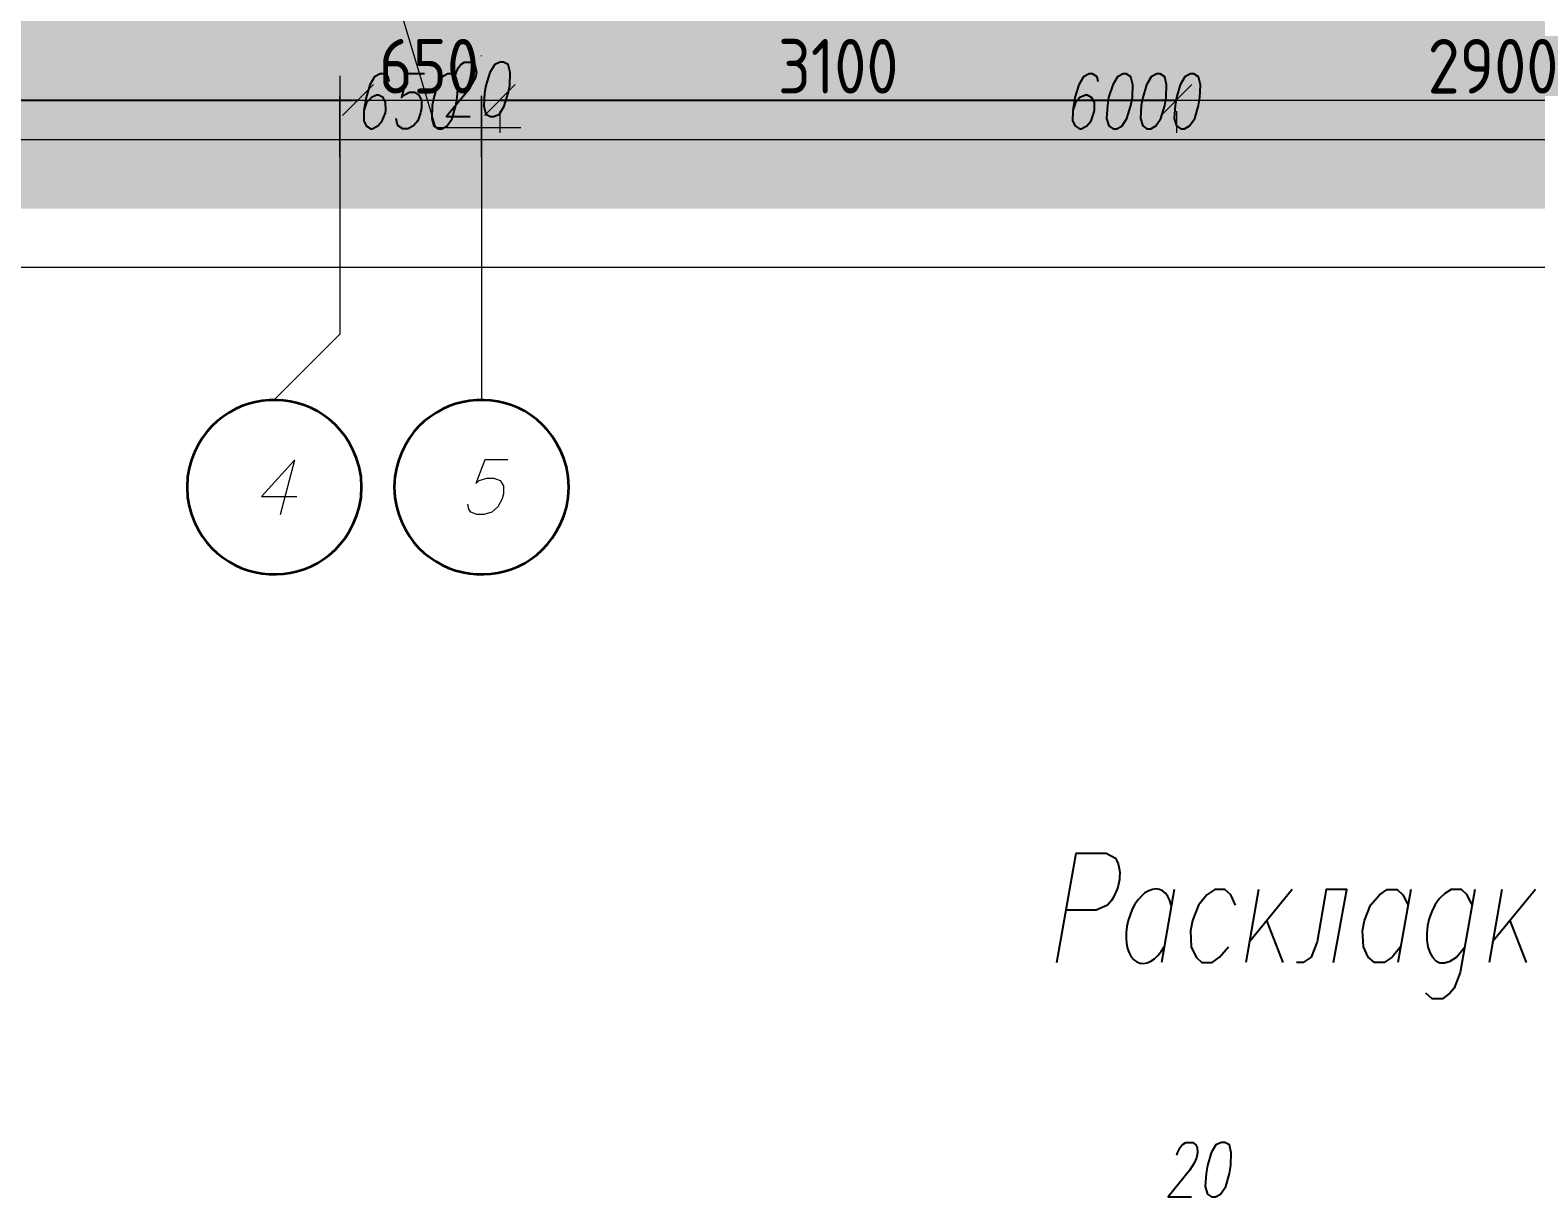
# Model space of a CAD drawing. Header units: millimetres. Extents: x 148937 to 2048786, y 870 to 351006.
# Drawn here: x 523319 to 530217, y 294152 to 299496 of the extents above; entities that cross this region are included whole.
import ezdxf

# ---------------------------------------------------------------- set-up
doc = ezdxf.new("R2010")
doc.units = ezdxf.units.MM
doc.layers.get('Defpoints').update_dxf_attribs({"color": 4})
doc.layers.add('PDF _Геометрия', color=7, linetype='Continuous')
doc.layers.add('PDF _Сплошная заливка', color=7, linetype='Continuous', true_color=0x007eff)
doc.layers.add('Размеры', color=7, linetype='Continuous', lineweight=9)
doc.layers.add('Элементы узлов', color=7, linetype='Continuous', lineweight=18)
doc.styles.add('GOST Common_1', font='GOST Common.ttf', dxfattribs={"width": 0.9, "height": 250})
doc.dimstyles.new('Основной_2_5_мм', dxfattribs={"dimscale": 304.8, "dimtxt": 251.428749, "dimasz": 0.463911, "dimexe": 0.492126, "dimexo": 0.492126, "dimgap": 0.098425, "dimtad": 1, "dimdec": 3, "dimrnd": 0.001, "dimdsep": 46, "dimtxsty": 'GOST Common_1', "dimblk1": 'OBLIQUE', "dimblk2": 'OBLIQUE', "dimsah": 1, "dimcen": 0.09, "dimdle": 0.492126, "dimazin": 2, "dimtfac": 1, "dimtdec": 4, "dimtix": 1, "dimtmove": 0, "dimatfit": 3, "dimfxl": 1, "dimtvp": 1, "dimtolj": 1, "dimtzin": 0, "dimlwd": 20, "dimlwe": 20, "dimarcsym": 2})

# ---------------------------------------------------------------- blocks, each defined once
blk = doc.blocks.new('_Oblique')
at = {"color": 0, "linetype": 'ByBlock', "lineweight": -2}
blk.add_line((-0.5, -0.5), (0.5, 0.5), dxfattribs=at)
blk = doc.blocks.new('*D379')
at = {"layer": 'Defpoints', "color": 0, "transparency": 16777216}
for p in [(520471.1, 299275.4), (524821.1, 299175.4), (524821.1, 299175.4)]:
    blk.add_point(p, dxfattribs=at)
at = {"layer": 'Размеры', "color": 0, "lineweight": 20, "transparency": 16777216}
for p, q in [((520321.1, 299175.4), (524971.1, 299175.4)), ((520471.1, 299125.4), (520471.1, 299025.4))]:
    blk.add_line(p, q, dxfattribs=at)
at = {"layer": 'Размеры', "color": 0, "lineweight": 20, "transparency": 16777216, "xscale": 141.4, "yscale": 141.4, "zscale": 141.4, "rotation": 180}
blk.add_blockref('_Oblique', (520471.1, 299175.4), dxfattribs=at)
at = {"layer": 'Размеры', "color": 0, "lineweight": 20, "transparency": 16777216, "xscale": 141.4, "yscale": 141.4, "zscale": 141.4}
blk.add_blockref('_Oblique', (524821.1, 299175.4), dxfattribs=at)
at = {"layer": 'Размеры', "color": 0, "lineweight": 20, "transparency": 16777216, "insert": (522646.1, 299330.4), "char_height": 250, "width": 782.412, "attachment_point": 5, "style": 'GOST Common_1'}
blk.add_mtext('\\A1;4350', dxfattribs=at)
blk = doc.blocks.new('*D380')
at = {"layer": 'Defpoints', "color": 0, "transparency": 16777216}
for p in [(525471.1, 299275.4), (524821.1, 299175.4), (525471.1, 299175.4)]:
    blk.add_point(p, dxfattribs=at)
at = {"layer": 'Размеры', "color": 0, "lineweight": 20, "transparency": 16777216}
for p, q in [((524671.1, 299175.4), (525621.1, 299175.4)), ((525471.1, 299125.4), (525471.1, 299025.4))]:
    blk.add_line(p, q, dxfattribs=at)
at = {"layer": 'Размеры', "color": 0, "lineweight": 20, "transparency": 16777216, "xscale": 141.4, "yscale": 141.4, "zscale": 141.4, "rotation": 180}
blk.add_blockref('_Oblique', (524821.1, 299175.4), dxfattribs=at)
at = {"layer": 'Размеры', "color": 0, "lineweight": 20, "transparency": 16777216, "xscale": 141.4, "yscale": 141.4, "zscale": 141.4}
blk.add_blockref('_Oblique', (525471.1, 299175.4), dxfattribs=at)
at = {"layer": 'Размеры', "color": 0, "lineweight": 20, "transparency": 16777216, "insert": (525146.1, 299330.4), "char_height": 250, "width": 567.632, "attachment_point": 5, "style": 'GOST Common_1'}
blk.add_mtext('\\A1;650', dxfattribs=at)
blk = doc.blocks.new('*D381')
at = {"layer": 'Defpoints', "color": 0, "transparency": 16777216}
for p in [(525471.1, 299275.4), (528571.1, 299175.4), (528571.1, 299175.4)]:
    blk.add_point(p, dxfattribs=at)
at = {"layer": 'Размеры', "color": 0, "lineweight": 20, "transparency": 16777216}
for p, q in [((525321.1, 299175.4), (528721.1, 299175.4)), ((525471.1, 299125.4), (525471.1, 299025.4))]:
    blk.add_line(p, q, dxfattribs=at)
at = {"layer": 'Размеры', "color": 0, "lineweight": 20, "transparency": 16777216, "xscale": 141.4, "yscale": 141.4, "zscale": 141.4, "rotation": 180}
blk.add_blockref('_Oblique', (525471.1, 299175.4), dxfattribs=at)
at = {"layer": 'Размеры', "color": 0, "lineweight": 20, "transparency": 16777216, "xscale": 141.4, "yscale": 141.4, "zscale": 141.4}
blk.add_blockref('_Oblique', (528571.1, 299175.4), dxfattribs=at)
at = {"layer": 'Размеры', "color": 0, "lineweight": 20, "transparency": 16777216, "insert": (527021.1, 299330.4), "char_height": 250, "width": 756.843, "attachment_point": 5, "style": 'GOST Common_1'}
blk.add_mtext('\\A1;3100', dxfattribs=at)
blk = doc.blocks.new('*D376')
at = {"layer": 'Defpoints', "color": 0, "transparency": 16777216}
for p in [(528571.1, 299275.4), (531471.1, 299175.4), (531471.1, 299175.4)]:
    blk.add_point(p, dxfattribs=at)
at = {"layer": 'Размеры', "color": 0, "lineweight": 20, "transparency": 16777216}
for p, q in [((528421.1, 299175.4), (531621.1, 299175.4)), ((528571.1, 299125.4), (528571.1, 299025.4))]:
    blk.add_line(p, q, dxfattribs=at)
at = {"layer": 'Размеры', "color": 0, "lineweight": 20, "transparency": 16777216, "xscale": 141.4, "yscale": 141.4, "zscale": 141.4, "rotation": 180}
blk.add_blockref('_Oblique', (528571.1, 299175.4), dxfattribs=at)
at = {"layer": 'Размеры', "color": 0, "lineweight": 20, "transparency": 16777216, "xscale": 141.4, "yscale": 141.4, "zscale": 141.4}
blk.add_blockref('_Oblique', (531471.1, 299175.4), dxfattribs=at)
at = {"layer": 'Размеры', "color": 0, "lineweight": 20, "transparency": 16777216, "insert": (530021.1, 299330.4), "char_height": 250, "width": 756.843, "attachment_point": 5, "style": 'GOST Common_1'}
blk.add_mtext('\\A1;2900', dxfattribs=at)

msp = doc.modelspace()

# ---------------------------------------------------------------- hatches: boundary and pattern name
at = {"layer": 'Элементы узлов', "true_color": 0xffffff}
msp.add_hatch(color=7, dxfattribs=at).paths.add_polyline_path([(507800.14665, 298677.63109), (557756.93578, 298677.63109), (557756.93578, 299774.69191), (507800.14665, 299774.69191)], flags=0)

# ---------------------------------------------------------------- linework, layer by layer
for p, q in [((520471.14665, 299175.39729), (524821.14665, 299175.39729)), ((525471.14665, 299175.39729), (528571.14665, 299175.39729))]:
    msp.add_line(p, q)
at = {"layer": 'PDF _Геометрия', "color": 150, "lineweight": 9, "true_color": 0x007eff}
msp.add_lwpolyline([(525017.59831, 299578.8804), (525176.56716, 299050.41638), (525567.54461, 299050.41638)], dxfattribs=at)
at = {"layer": 'PDF _Геометрия', "lineweight": 25}
for points in [[(525268.94165, 299291.01649), (525271.08988, 299301.75763), (525281.83102, 299325.38813), (525292.57216, 299338.2775), (525309.75798, 299349.01864), (525339.83317, 299349.01864), (525354.87076, 299338.2775), (525359.16722, 299325.38813), (525363.46367, 299301.75763), (525359.16722, 299278.12712), (525346.27785, 299254.49662), (525324.79558, 299217.97675), (525225.9771, 299099.82422), (525335.53671, 299099.82422)], [(524963.89262, 299258.7922), (524959.59617, 299282.4227), (524938.11389, 299295.31207), (524923.07629, 299295.31207), (524897.29756, 299282.4227), (524875.81528, 299245.90283), (524858.62946, 299187.90068), (524847.88832, 299127.75031), (524847.88832, 299080.4893), (524858.62946, 299056.85879), (524880.11174, 299043.96943), (524886.55642, 299043.96943), (524912.33516, 299056.85879), (524931.6692, 299080.4893), (524946.7068, 299117.00917), (524948.85503, 299127.75031), (524946.7068, 299164.27018), (524935.96566, 299187.90068), (524914.48338, 299198.64182), (524905.89047, 299198.64182), (524882.25997, 299187.90068), (524860.77769, 299164.27018), (524847.88832, 299127.75031)], [(525125.0097, 299295.31277), (525047.6735, 299295.31277), (525019.74654, 299187.90138), (525030.48768, 299198.64252), (525056.26641, 299211.53189), (525079.89692, 299211.53189), (525099.23097, 299198.64252), (525112.12033, 299175.01202), (525112.12033, 299140.64037), (525107.82388, 299117.00987), (525094.93451, 299080.49), (525075.60046, 299056.85949), (525049.82173, 299043.97013), (525026.19122, 299043.97013), (525004.70895, 299056.85949), (525000.41249, 299067.60063), (524996.11604, 299091.23114)], [(528212.01187, 299258.7922), (528207.71542, 299282.4227), (528186.23314, 299295.31207), (528171.19555, 299295.31207), (528145.41681, 299282.4227), (528123.93454, 299245.90283), (528104.60049, 299187.90068), (528096.00758, 299127.75031), (528093.85935, 299080.4893), (528106.74871, 299056.85879), (528126.08276, 299043.96943), (528134.67567, 299043.96943), (528160.45441, 299056.85879), (528179.78846, 299080.4893), (528192.67782, 299117.00917), (528194.82605, 299127.75031), (528194.82605, 299164.27018), (528181.93668, 299187.90068), (528162.60263, 299198.64182), (528154.00972, 299198.64182), (528128.23099, 299187.90068), (528108.89694, 299164.27018), (528096.00758, 299127.75031)], [(528022.96897, 295226.56896), (528111.04631, 295727.10601), (528248.53288, 295727.10601), (528291.49743, 295703.47551)], [(528560.0259, 295559.546), (528502.02375, 295226.57071)], [(528841.4432, 295488.653), (528819.96093, 295535.91401), (528792.03397, 295559.54452), (528746.92118, 295559.54452), (528710.40131, 295535.91401), (528671.73321, 295488.653), (528643.80625, 295417.76149), (528635.21334, 295370.50048), (528637.36157, 295297.46073), (528660.99208, 295250.19973), (528686.77081, 295226.56922), (528734.03182, 295226.56922), (528768.40346, 295250.19973), (528809.21979, 295297.46073)], [(528946.70645, 295559.546), (528888.7043, 295226.57071)], [(529101.37911, 295559.546), (528905.89038, 295321.09273)], [(529290.42393, 295226.57071), (529350.57431, 295559.546), (529256.05229, 295559.546), (529215.23596, 295321.09273), (529187.309, 295250.20121), (529150.78913, 295226.57071), (529120.71394, 295226.57071)], [(529597.61918, 295297.46196), (529558.95108, 295250.20095), (529522.43121, 295226.57044), (529477.31843, 295226.57044), (529449.39147, 295250.20095), (529427.90919, 295297.46196), (529423.61274, 295370.5017), (529432.20565, 295417.76271), (529460.13261, 295488.65422), (529500.94894, 295535.91523), (529535.32058, 295559.54574), (529582.58159, 295559.54574), (529608.36032, 295535.91523), (529631.99083, 295488.65422)], [(529644.88046, 295559.546), (529584.73008, 295226.57071)], [(529937.03846, 295559.546), (529870.4434, 295179.3097), (529842.51644, 295108.41818), (529823.18239, 295084.78768), (529788.81075, 295059.00894), (529741.54974, 295059.00894), (529713.62278, 295084.78768)], [(529926.29776, 295488.653), (529913.4084, 295512.28351), (529902.66726, 295535.91401), (529876.88852, 295559.54452), (529829.62751, 295559.54452)], [(530061.63716, 295559.546), (530003.63501, 295226.57071)], [(530216.30763, 295559.546), (530018.67068, 295321.09273)], [(528254.97756, 295488.65274), (528203.4201, 295465.02223), (528063.7853, 295465.02223)], [(528983.22702, 295417.76219), (529058.41499, 295226.56992)], [(530098.15554, 295417.76219), (530173.34351, 295226.56992)], [(529853.25802, 295250.19973), (529891.92612, 295297.46073)], [(528572.91474, 294343.64833), (528575.06297, 294354.38947), (528587.95233, 294378.01997), (528596.54524, 294390.90934), (528613.73107, 294401.65048), (528645.95448, 294401.65048), (528658.84385, 294390.90934), (528665.28853, 294378.01997), (528667.43676, 294354.38947), (528663.1403, 294330.75896), (528652.39917, 294307.12846), (528630.91689, 294272.75682), (528532.09841, 294152.45606), (528639.5098, 294152.45606)]]:
    msp.add_lwpolyline(points, dxfattribs=at)
at = {"layer": 'PDF _Геометрия', "color": 252, "lineweight": 5, "true_color": 0x989898}
for points in [[(525387.09156, 299376.94647), (525387.09156, 299379.0947)], [(524738.32696, 299286.72021), (524738.32696, 298103.0467), (524437.57508, 297802.29489)], [(525387.09156, 299136.34383), (525387.09156, 297802.29449)]]:
    msp.add_lwpolyline(points, dxfattribs=at)
at = {"layer": 'PDF _Геометрия', "lineweight": 25}
for points in [[(525473.02154, 299349.01846), (525447.24281, 299338.27732), (525425.76053, 299301.75745), (525406.42648, 299241.60708), (525399.9818, 299207.23543), (525397.83357, 299147.08506), (525406.42648, 299110.56519), (525427.90876, 299099.82405), (525442.94635, 299099.82405), (525468.72508, 299110.56519), (525490.20736, 299147.08506), (525509.54141, 299207.23543), (525515.98609, 299241.60708), (525518.13432, 299301.75745), (525509.54141, 299338.27732), (525488.05913, 299349.01846)], [(525232.42108, 299295.31277), (525206.64235, 299282.4234), (525185.16007, 299245.90353), (525167.97425, 299187.90138), (525161.52957, 299151.38151), (525159.38134, 299091.23114), (525167.97425, 299056.85949), (525189.45653, 299043.97013), (525204.49412, 299043.97013), (525230.27286, 299056.85949), (525251.75513, 299091.23114), (525268.94096, 299151.38151), (525275.38564, 299187.90138), (525279.68209, 299245.90353), (525268.94096, 299282.4234), (525247.45868, 299295.31277)], [(528325.86768, 299295.31277), (528300.08895, 299282.4234), (528278.60667, 299245.90353), (528259.27262, 299187.90138), (528254.97616, 299151.38151), (528250.67971, 299091.23114), (528261.42085, 299056.85949), (528280.7549, 299043.97013), (528297.94072, 299043.97013), (528321.57122, 299056.85949), (528343.0535, 299091.23114), (528362.38755, 299151.38151), (528368.83223, 299187.90138), (528370.98046, 299245.90353), (528362.38755, 299282.4234), (528340.90527, 299295.31277)], [(528480.54034, 299295.31277), (528454.7616, 299282.4234), (528433.27933, 299245.90353), (528416.0935, 299187.90138), (528409.64882, 299151.38151), (528405.35237, 299091.23114), (528416.0935, 299056.85949), (528435.42755, 299043.97013), (528452.61338, 299043.97013), (528476.24388, 299056.85949), (528499.87439, 299091.23114), (528517.06021, 299151.38151), (528523.50489, 299187.90138), (528525.65312, 299245.90353), (528517.06021, 299282.4234), (528495.57793, 299295.31277)], [(528635.21299, 299295.31277), (528609.43426, 299282.4234), (528587.95198, 299245.90353), (528570.76616, 299187.90138), (528564.32148, 299151.38151), (528560.02502, 299091.23114), (528570.76616, 299056.85949), (528590.10021, 299043.97013), (528607.28603, 299043.97013), (528630.91654, 299056.85949), (528654.54704, 299091.23114), (528671.73286, 299151.38151), (528678.17755, 299187.90138), (528680.32578, 299245.90353), (528671.73286, 299282.4234), (528650.25059, 299295.31277)], [(528776.99681, 294401.6503), (528751.21808, 294390.90916), (528729.7358, 294354.38929), (528712.54998, 294296.38715), (528706.1053, 294259.86727), (528701.80884, 294199.7169), (528712.54998, 294165.34525), (528731.88403, 294152.45589), (528749.06985, 294152.45589), (528772.70035, 294165.34525), (528796.33086, 294199.7169), (528813.51668, 294259.86727), (528819.96136, 294296.38715), (528822.10959, 294354.38929), (528813.51668, 294390.90916), (528792.0344, 294401.6503)]]:
    msp.add_lwpolyline(points, close=True, dxfattribs=at)
at = {"layer": 'PDF _Геометрия', "color": 222, "lineweight": 9, "true_color": 0xdd00a5}
for points in [[(524738.32696, 298915.0762), (524738.32696, 299194.3458)], [(525387.09156, 298915.0762), (525387.09156, 299194.3458)]]:
    msp.add_lwpolyline(points, close=True, dxfattribs=at)
for points in [[(520287.20107, 298994.56002), (524837.14743, 298994.56002)], [(524637.36218, 298994.56002), (525488.06036, 298994.56002)], [(525288.27273, 298994.56002), (531488.05805, 298994.56002)], [(510289.34964, 298410.244), (555485.91126, 298410.244)]]:
    msp.add_lwpolyline(points, dxfattribs=at)
at = {"layer": 'PDF _Геометрия', "color": 252, "lineweight": 15, "true_color": 0x989898}
for points in [[(524465.50169, 297278.12677), (524532.09675, 297527.32119), (524379.57258, 297359.75943), (524540.68966, 297359.75943)], [(525507.39178, 297527.32119), (525402.12863, 297527.32119), (525361.3123, 297419.9098), (525376.34989, 297432.79917), (525410.72154, 297443.54031), (525442.94495, 297443.54031), (525473.02014, 297432.79917), (525488.05773, 297409.16866), (525488.05773, 297372.64879), (525481.61305, 297349.01829), (525462.279, 297312.49842), (525434.35204, 297288.86791), (525397.83217, 297278.12677), (525365.60876, 297278.12677), (525337.68179, 297288.86791), (525329.08888, 297301.75728), (525324.79243, 297325.38778)]]:
    msp.add_lwpolyline(points, dxfattribs=at)
at = {"layer": 'PDF _Геометрия', "color": 5, "lineweight": 35}
for points in [[(524826.40465, 297310.35089), (524834.99756, 297355.46367), (524837.14579, 297402.72468), (524834.99756, 297449.98569), (524826.40465, 297495.09847)], [(525775.922, 297310.35089), (525784.51491, 297355.46367), (525786.66313, 297402.72468), (525784.51491, 297449.98569), (525775.922, 297495.09847)], [(524040.15331, 297449.98569), (524038.00508, 297402.72468), (524040.15331, 297355.46367)], [(524989.67065, 297449.98569), (524987.52243, 297402.72468), (524989.67065, 297355.46367)]]:
    msp.add_lwpolyline(points, dxfattribs=at)
at = {"layer": 'PDF _Геометрия', "lineweight": 25}
msp.add_ellipse((528446.11177, 295391.99036), major_axis=(-44.49571, -168.68378), ratio=0.5734736053, start_param=2.3233164038, end_param=7.4168422749, dxfattribs=at)
at = {"layer": 'PDF _Геометрия', "color": 5, "lineweight": 35}
for points in [[(524826.40465, 297495.09847), (524708.71757, 297928.00216), (524108.46698, 297892.73542), (524040.15331, 297449.98569)], [(525775.922, 297495.09847), (525658.23492, 297928.00216), (525057.98433, 297892.73542), (524989.67065, 297449.98569)], [(524040.15331, 297355.46367), (524108.46698, 296912.71394), (524708.71757, 296877.4472), (524826.40465, 297310.35089)], [(524989.67065, 297355.46367), (525057.98433, 296912.71394), (525658.23492, 296877.4472), (525775.922, 297310.35089)]]:
    msp.add_open_spline(points, degree=3, dxfattribs=at)
at = {"layer": 'PDF _Геометрия', "lineweight": 25}
for points in [[(528291.49743, 295703.47551), (528330.66679, 295637.23849), (528305.49672, 295540.96208), (528254.97756, 295488.65274)], [(529829.62751, 295559.54452), (529661.70771, 295480.66875), (529693.42988, 295122.5592), (529853.25802, 295250.19973)]]:
    msp.add_open_spline(points, degree=3, dxfattribs=at)
at = {"layer": 'PDF _Сплошная заливка', "color": 222, "lineweight": 9, "true_color": 0xdd00a5, "transparency": 33554559}
for points in [[(524804.9215, 299078.34186), (524671.73138, 298910.7801), (524654.54556, 298927.96592)], [(524654.54731, 298927.96548), (524671.73313, 298910.77966), (524804.92325, 299078.34142)], [(524671.73243, 298910.78036), (524804.92255, 299078.34212), (524819.96014, 299061.1563)], [(524819.96066, 299061.15674), (524804.92307, 299078.34256), (524671.73295, 298910.7808)], [(525305.45785, 298927.96548), (525320.49545, 298910.77966), (525455.83379, 299078.34142)], [(525455.83642, 299078.34186), (525320.49807, 298910.7801), (525305.46048, 298927.96592)], [(525320.49702, 298910.78036), (525455.83537, 299078.34212), (525470.87296, 299061.1563)], [(525470.87558, 299061.15674), (525455.83799, 299078.34256), (525320.49964, 298910.7808)]]:
    msp.add_solid(points, dxfattribs=at)

# ---------------------------------------------------------------- dimensions: what is measured, and where the dimension line sits
at = {"layer": 'Размеры', "lineweight": 20}
for base, p1, p2, override, picture, middle in [((524821.14665, 299175.39729), (520471.14665, 299275.38219), (524821.14665, 299175.39729), {"dimpost": '<>', "dimfxl": 4500}, '*D379', (522646.14665, 299330.39729)), ((525471.14665, 299175.39729), (524821.14665, 299175.39729), (525471.14665, 299275.38219), {"dimpost": '<>', "dimfxl": 500}, '*D380', (525146.14665, 299330.39729)), ((528571.14665, 299175.39729), (525471.14665, 299275.38219), (528571.14665, 299175.39729), {"dimpost": '<>', "dimfxl": 6001.806922}, '*D381', (527021.14665, 299330.39729)), ((531471.14665, 299175.39729), (528571.14665, 299275.38219), (531471.14665, 299175.39729), {"dimpost": '<>', "dimfxl": 6001.806922}, '*D376', (530021.14665, 299330.39729))]:
    dim = msp.add_linear_dim(base=base, p1=p1, p2=p2, dimstyle='Основной_2_5_мм', override=override, dxfattribs=at)
    dim.commit()
    dim.dimension.update_dxf_attribs({"geometry": picture, "text_midpoint": middle})

doc.saveas('drawing.dxf')
